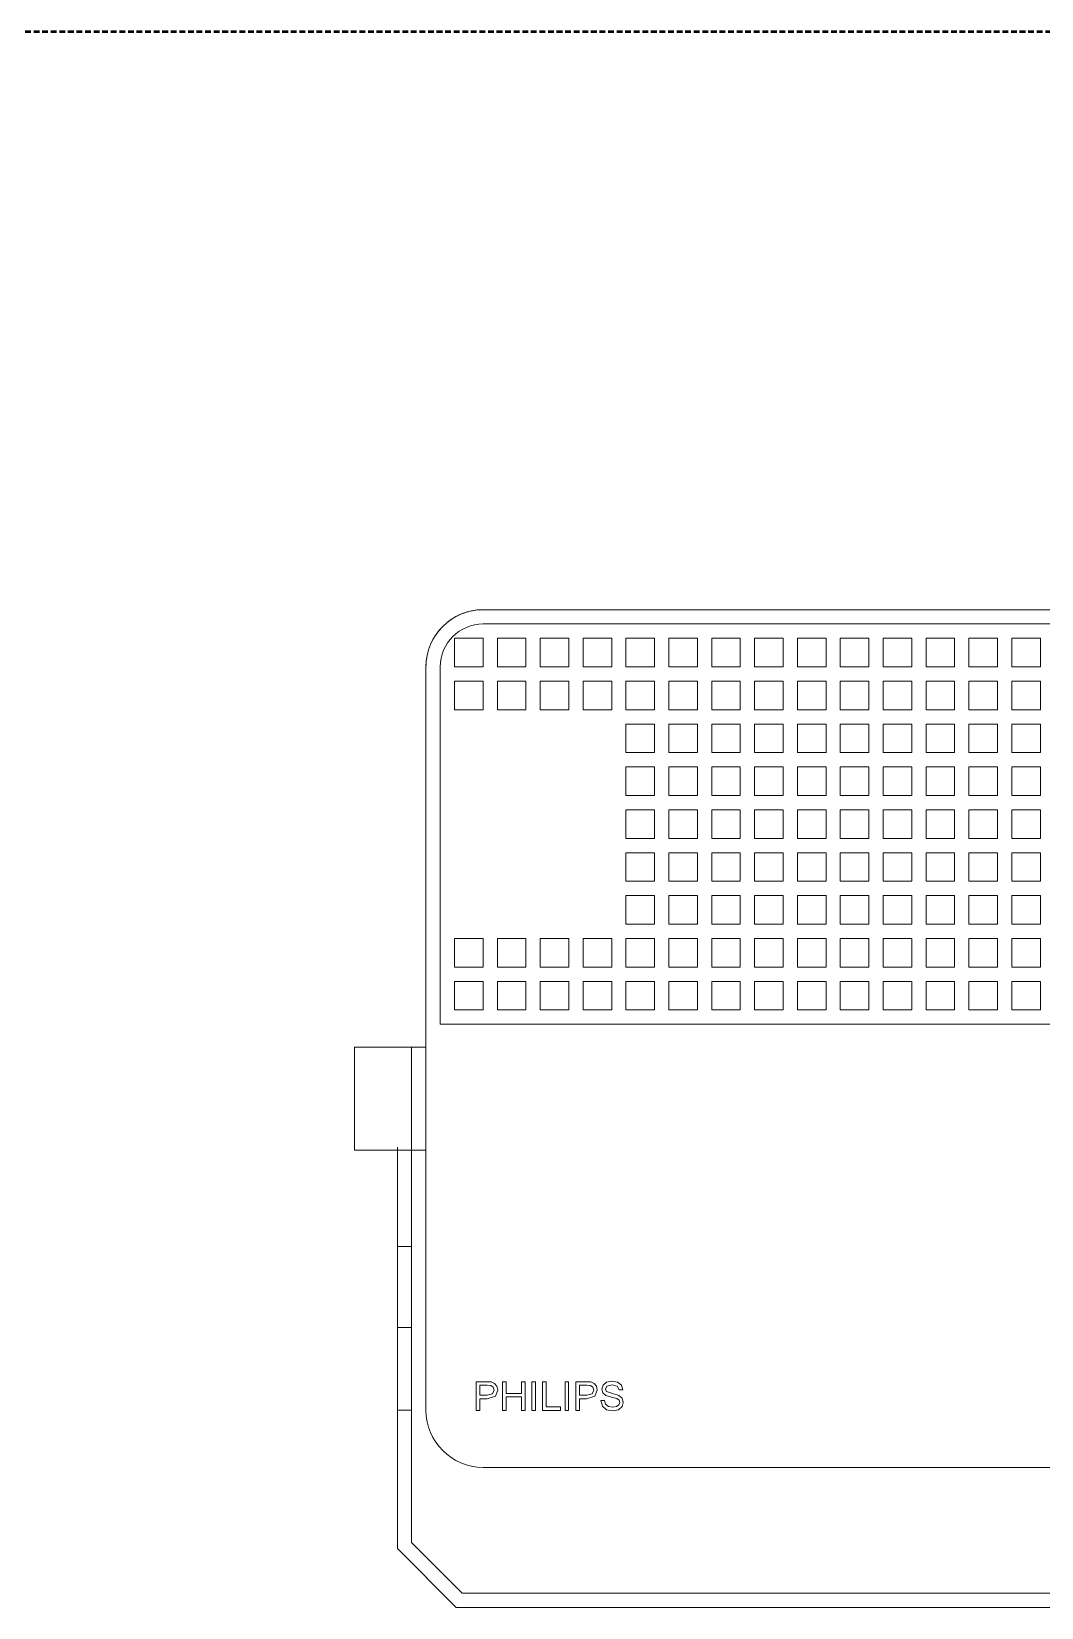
# Model space of a CAD drawing. Header units: millimetres. Extents: x -153298 to 620751, y -313239 to 250031.
# Drawn here: x 6534 to 6887, y -306715 to -306163 of the extents above; entities that cross this region are included whole.
import ezdxf

# ---------------------------------------------------------------- set-up
doc = ezdxf.new("R2010")
doc.units = ezdxf.units.MM
doc.linetypes.add('DPA_Hidden 50', pattern=[3, 2, -1])
doc.layers.add('A-ANNO-SYMB', color=7, linetype='Continuous', lineweight=9)
doc.layers.add('E-LITE-EQPM', color=7, linetype='Continuous', lineweight=35)

# ---------------------------------------------------------------- blocks, each defined once
blk = doc.blocks.new('ACM_L18 - LED Flood Light Luminaire - ACM_L18 - LED Flood Light Luminaire-V446-2140-01 ENTRANCE 1 ELEVATION 2')
at = {"layer": 'E-LITE-EQPM', "color": 7, "lineweight": 20}
for p, q in [((-17569.32, 104699), (-17979.32, 104699)), ((-17569.32, 104699), (-17979.32, 104699)), ((-17979.32, 104694), (-17569.32, 104694)), ((-17569.32, 104694), (-17979.32, 104694)), ((-17979.32, 104689), (-17989.32, 104689)), ((-17989.32, 104689), (-17989.32, 104679)), ((-17989.32, 104679), (-17989.32, 104689)), ((-17989.32, 104689), (-17979.32, 104689)), ((-17979.32, 104679), (-17979.32, 104689)), ((-17979.32, 104689), (-17979.32, 104679)), ((-17964.32, 104689), (-17974.32, 104689)), ((-17974.32, 104689), (-17974.32, 104679)), ((-17974.32, 104679), (-17974.32, 104689)), ((-17974.32, 104689), (-17964.32, 104689)), ((-17964.32, 104679), (-17964.32, 104689)), ((-17964.32, 104689), (-17964.32, 104679)), ((-17949.32, 104689), (-17959.32, 104689)), ((-17959.32, 104689), (-17959.32, 104679)), ((-17959.32, 104679), (-17959.32, 104689)), ((-17959.32, 104689), (-17949.32, 104689)), ((-17949.32, 104679), (-17949.32, 104689)), ((-17949.32, 104689), (-17949.32, 104679)), ((-17934.32, 104689), (-17944.32, 104689)), ((-17944.32, 104689), (-17944.32, 104679)), ((-17944.32, 104679), (-17944.32, 104689)), ((-17944.32, 104689), (-17934.32, 104689)), ((-17934.32, 104679), (-17934.32, 104689)), ((-17934.32, 104689), (-17934.32, 104679)), ((-17919.32, 104689), (-17929.32, 104689)), ((-17929.32, 104689), (-17929.32, 104679)), ((-17929.32, 104679), (-17929.32, 104689)), ((-17928.84, 104689), (-17919.32, 104689)), ((-17919.32, 104679), (-17919.32, 104689)), ((-17919.32, 104689), (-17919.32, 104679)), ((-17904.32, 104689), (-17914.32, 104689)), ((-17914.32, 104689), (-17914.32, 104679)), ((-17914.32, 104679), (-17914.32, 104689)), ((-17914.32, 104689), (-17904.32, 104689)), ((-17904.32, 104679), (-17904.32, 104689)), ((-17904.32, 104689), (-17904.32, 104679)), ((-17889.32, 104689), (-17899.32, 104689)), ((-17899.32, 104689), (-17899.32, 104679)), ((-17899.32, 104679), (-17899.32, 104689)), ((-17899.32, 104689), (-17889.32, 104689)), ((-17889.32, 104679), (-17889.32, 104689)), ((-17889.32, 104689), (-17889.32, 104679)), ((-17874.32, 104689), (-17884.32, 104689)), ((-17884.32, 104689), (-17884.32, 104679)), ((-17884.32, 104679), (-17884.32, 104689)), ((-17884.32, 104689), (-17874.32, 104689)), ((-17874.32, 104679), (-17874.32, 104689)), ((-17874.32, 104689), (-17874.32, 104679)), ((-17859.32, 104689), (-17869.32, 104689)), ((-17869.32, 104689), (-17869.32, 104679)), ((-17869.32, 104679), (-17869.32, 104689)), ((-17869.32, 104689), (-17859.32, 104689)), ((-17859.32, 104679), (-17859.32, 104689)), ((-17859.32, 104689), (-17859.32, 104679)), ((-17844.32, 104689), (-17854.32, 104689)), ((-17854.32, 104689), (-17854.32, 104679)), ((-17854.32, 104679), (-17854.32, 104689)), ((-17854.32, 104689), (-17844.32, 104689)), ((-17844.32, 104679), (-17844.32, 104689)), ((-17844.32, 104689), (-17844.32, 104679)), ((-17829.32, 104689), (-17839.32, 104689)), ((-17839.32, 104689), (-17839.32, 104679)), ((-17839.32, 104679), (-17839.32, 104689)), ((-17839.32, 104689), (-17829.32, 104689)), ((-17829.32, 104679), (-17829.32, 104689)), ((-17829.32, 104689), (-17829.32, 104679)), ((-17814.32, 104689), (-17824.32, 104689)), ((-17824.32, 104689), (-17824.32, 104679)), ((-17824.32, 104679), (-17824.32, 104689)), ((-17824.32, 104689), (-17814.32, 104689)), ((-17814.32, 104679), (-17814.32, 104689)), ((-17814.32, 104689), (-17814.32, 104679)), ((-17799.32, 104689), (-17809.32, 104689)), ((-17809.32, 104689), (-17809.32, 104679)), ((-17809.32, 104679), (-17809.32, 104689)), ((-17809.32, 104689), (-17799.32, 104689)), ((-17799.32, 104679), (-17799.32, 104689)), ((-17799.32, 104689), (-17799.32, 104679)), ((-17784.32, 104689), (-17794.32, 104689)), ((-17794.32, 104689), (-17794.32, 104679)), ((-17794.32, 104679), (-17794.32, 104689)), ((-17794.32, 104689), (-17784.32, 104689)), ((-17784.32, 104679), (-17784.32, 104689)), ((-17784.32, 104689), (-17784.32, 104679)), ((-17999.32, 104679), (-17999.32, 104419)), ((-17999.32, 104679), (-17999.32, 104622.01)), ((-17994.32, 104554), (-17994.32, 104679)), ((-17994.32, 104679), (-17994.32, 104554)), ((-17989.32, 104679), (-17979.32, 104679)), ((-17979.32, 104679), (-17989.32, 104679)), ((-17974.32, 104679), (-17964.32, 104679)), ((-17964.32, 104679), (-17974.32, 104679)), ((-17959.32, 104679), (-17949.32, 104679)), ((-17949.32, 104679), (-17959.32, 104679)), ((-17944.32, 104679), (-17934.32, 104679)), ((-17934.32, 104679), (-17944.32, 104679)), ((-17929.32, 104679), (-17919.32, 104679)), ((-17919.32, 104679), (-17928.84, 104679)), ((-17914.32, 104679), (-17904.32, 104679)), ((-17904.32, 104679), (-17914.32, 104679)), ((-17899.32, 104679), (-17889.32, 104679)), ((-17889.32, 104679), (-17899.32, 104679)), ((-17884.32, 104679), (-17874.32, 104679)), ((-17874.32, 104679), (-17884.32, 104679)), ((-17869.32, 104679), (-17859.32, 104679)), ((-17859.32, 104679), (-17869.32, 104679)), ((-17854.32, 104679), (-17844.32, 104679)), ((-17844.32, 104679), (-17854.32, 104679)), ((-17839.32, 104679), (-17829.32, 104679)), ((-17829.32, 104679), (-17839.32, 104679)), ((-17824.32, 104679), (-17814.32, 104679)), ((-17814.32, 104679), (-17824.32, 104679)), ((-17809.32, 104679), (-17799.32, 104679)), ((-17799.32, 104679), (-17809.32, 104679)), ((-17794.32, 104679), (-17784.32, 104679)), ((-17784.32, 104679), (-17794.32, 104679)), ((-17979.32, 104674), (-17989.32, 104674)), ((-17989.32, 104674), (-17989.32, 104664)), ((-17989.32, 104664), (-17989.32, 104674)), ((-17989.32, 104674), (-17979.32, 104674)), ((-17979.32, 104664), (-17979.32, 104674)), ((-17979.32, 104674), (-17979.32, 104664)), ((-17964.32, 104674), (-17974.32, 104674)), ((-17974.32, 104674), (-17974.32, 104664)), ((-17974.32, 104664), (-17974.32, 104674)), ((-17974.32, 104674), (-17964.32, 104674)), ((-17964.32, 104664), (-17964.32, 104674)), ((-17964.32, 104674), (-17964.32, 104664)), ((-17949.32, 104674), (-17959.32, 104674)), ((-17959.32, 104674), (-17959.32, 104664)), ((-17959.32, 104664), (-17959.32, 104674)), ((-17959.32, 104674), (-17949.32, 104674)), ((-17949.32, 104664), (-17949.32, 104674)), ((-17949.32, 104674), (-17949.32, 104664)), ((-17934.32, 104674), (-17944.32, 104674)), ((-17944.32, 104674), (-17944.32, 104664)), ((-17944.32, 104664), (-17944.32, 104674)), ((-17944.32, 104674), (-17934.32, 104674)), ((-17934.32, 104664), (-17934.32, 104674)), ((-17934.32, 104674), (-17934.32, 104664)), ((-17919.32, 104674), (-17929.32, 104674)), ((-17929.32, 104674), (-17929.32, 104664)), ((-17929.32, 104664), (-17929.32, 104674)), ((-17928.84, 104674), (-17919.32, 104674)), ((-17919.32, 104664), (-17919.32, 104674)), ((-17919.32, 104674), (-17919.32, 104664)), ((-17904.32, 104674), (-17914.32, 104674)), ((-17914.32, 104674), (-17914.32, 104664)), ((-17914.32, 104664), (-17914.32, 104674)), ((-17914.32, 104674), (-17904.32, 104674)), ((-17904.32, 104664), (-17904.32, 104674)), ((-17904.32, 104674), (-17904.32, 104664)), ((-17889.32, 104674), (-17899.32, 104674)), ((-17899.32, 104674), (-17899.32, 104664)), ((-17899.32, 104664), (-17899.32, 104674)), ((-17899.32, 104674), (-17889.32, 104674)), ((-17889.32, 104664), (-17889.32, 104674)), ((-17889.32, 104674), (-17889.32, 104664)), ((-17874.32, 104674), (-17884.32, 104674)), ((-17884.32, 104674), (-17884.32, 104664)), ((-17884.32, 104664), (-17884.32, 104674)), ((-17884.32, 104674), (-17874.32, 104674)), ((-17874.32, 104664), (-17874.32, 104674)), ((-17874.32, 104674), (-17874.32, 104664)), ((-17859.32, 104674), (-17869.32, 104674)), ((-17869.32, 104674), (-17869.32, 104664)), ((-17869.32, 104664), (-17869.32, 104674)), ((-17869.32, 104674), (-17859.32, 104674)), ((-17859.32, 104664), (-17859.32, 104674)), ((-17859.32, 104674), (-17859.32, 104664)), ((-17844.32, 104674), (-17854.32, 104674)), ((-17854.32, 104674), (-17854.32, 104664)), ((-17854.32, 104664), (-17854.32, 104674)), ((-17854.32, 104674), (-17844.32, 104674)), ((-17844.32, 104664), (-17844.32, 104674)), ((-17844.32, 104674), (-17844.32, 104664)), ((-17829.32, 104674), (-17839.32, 104674)), ((-17839.32, 104674), (-17839.32, 104664)), ((-17839.32, 104664), (-17839.32, 104674)), ((-17839.32, 104674), (-17829.32, 104674)), ((-17829.32, 104664), (-17829.32, 104674)), ((-17829.32, 104674), (-17829.32, 104664)), ((-17814.32, 104674), (-17824.32, 104674)), ((-17824.32, 104674), (-17824.32, 104664)), ((-17824.32, 104664), (-17824.32, 104674)), ((-17824.32, 104674), (-17814.32, 104674)), ((-17814.32, 104664), (-17814.32, 104674)), ((-17814.32, 104674), (-17814.32, 104664)), ((-17799.32, 104674), (-17809.32, 104674)), ((-17809.32, 104674), (-17809.32, 104664)), ((-17809.32, 104664), (-17809.32, 104674)), ((-17809.32, 104674), (-17799.32, 104674)), ((-17799.32, 104664), (-17799.32, 104674)), ((-17799.32, 104674), (-17799.32, 104664)), ((-17784.32, 104674), (-17794.32, 104674)), ((-17794.32, 104674), (-17794.32, 104664)), ((-17794.32, 104664), (-17794.32, 104674)), ((-17794.32, 104674), (-17784.32, 104674)), ((-17784.32, 104664), (-17784.32, 104674)), ((-17784.32, 104674), (-17784.32, 104664)), ((-17989.32, 104664), (-17979.32, 104664)), ((-17979.32, 104664), (-17989.32, 104664)), ((-17974.32, 104664), (-17964.32, 104664)), ((-17964.32, 104664), (-17974.32, 104664)), ((-17959.32, 104664), (-17949.32, 104664)), ((-17949.32, 104664), (-17959.32, 104664)), ((-17944.32, 104664), (-17934.32, 104664)), ((-17934.32, 104664), (-17944.32, 104664)), ((-17929.32, 104664), (-17919.32, 104664)), ((-17919.32, 104664), (-17929.32, 104664)), ((-17914.32, 104664), (-17904.32, 104664)), ((-17904.32, 104664), (-17914.32, 104664)), ((-17899.32, 104664), (-17889.32, 104664)), ((-17889.32, 104664), (-17899.32, 104664)), ((-17884.32, 104664), (-17874.32, 104664)), ((-17874.32, 104664), (-17884.32, 104664)), ((-17869.32, 104664), (-17859.32, 104664)), ((-17859.32, 104664), (-17869.32, 104664)), ((-17854.32, 104664), (-17844.32, 104664)), ((-17844.32, 104664), (-17854.32, 104664)), ((-17839.32, 104664), (-17829.32, 104664)), ((-17829.32, 104664), (-17839.32, 104664)), ((-17824.32, 104664), (-17814.32, 104664)), ((-17814.32, 104664), (-17824.32, 104664)), ((-17809.32, 104664), (-17799.32, 104664)), ((-17799.32, 104664), (-17809.32, 104664)), ((-17794.32, 104664), (-17784.32, 104664)), ((-17784.32, 104664), (-17794.32, 104664)), ((-17919.32, 104659), (-17929.32, 104659)), ((-17929.32, 104659), (-17929.32, 104649)), ((-17929.32, 104649), (-17929.32, 104659)), ((-17929.32, 104659), (-17919.32, 104659)), ((-17919.32, 104649), (-17919.32, 104659)), ((-17919.32, 104659), (-17919.32, 104649)), ((-17904.32, 104659), (-17914.32, 104659)), ((-17914.32, 104659), (-17914.32, 104649)), ((-17914.32, 104649), (-17914.32, 104659)), ((-17914.32, 104659), (-17904.32, 104659)), ((-17904.32, 104649), (-17904.32, 104659)), ((-17904.32, 104659), (-17904.32, 104649)), ((-17889.32, 104659), (-17899.32, 104659)), ((-17899.32, 104659), (-17899.32, 104649)), ((-17899.32, 104649), (-17899.32, 104659)), ((-17899.32, 104659), (-17889.32, 104659)), ((-17889.32, 104649), (-17889.32, 104659)), ((-17889.32, 104659), (-17889.32, 104649)), ((-17874.32, 104659), (-17884.32, 104659)), ((-17884.32, 104659), (-17884.32, 104649)), ((-17884.32, 104649), (-17884.32, 104659)), ((-17884.32, 104659), (-17874.32, 104659)), ((-17874.32, 104649), (-17874.32, 104659)), ((-17874.32, 104659), (-17874.32, 104649)), ((-17859.32, 104659), (-17869.32, 104659)), ((-17869.32, 104659), (-17869.32, 104649)), ((-17869.32, 104649), (-17869.32, 104659)), ((-17869.32, 104659), (-17859.32, 104659)), ((-17859.32, 104649), (-17859.32, 104659)), ((-17859.32, 104659), (-17859.32, 104649)), ((-17844.32, 104659), (-17854.32, 104659)), ((-17854.32, 104659), (-17854.32, 104649)), ((-17854.32, 104649), (-17854.32, 104659)), ((-17854.32, 104659), (-17844.32, 104659)), ((-17844.32, 104649), (-17844.32, 104659)), ((-17844.32, 104659), (-17844.32, 104649)), ((-17829.32, 104659), (-17839.32, 104659)), ((-17839.32, 104659), (-17839.32, 104649)), ((-17839.32, 104649), (-17839.32, 104659)), ((-17839.32, 104659), (-17829.32, 104659)), ((-17829.32, 104649), (-17829.32, 104659)), ((-17829.32, 104659), (-17829.32, 104649)), ((-17814.32, 104659), (-17824.32, 104659)), ((-17824.32, 104659), (-17824.32, 104649)), ((-17824.32, 104649), (-17824.32, 104659)), ((-17824.32, 104659), (-17814.32, 104659)), ((-17814.32, 104649), (-17814.32, 104659)), ((-17814.32, 104659), (-17814.32, 104649)), ((-17799.32, 104659), (-17809.32, 104659)), ((-17809.32, 104659), (-17809.32, 104649)), ((-17809.32, 104649), (-17809.32, 104659)), ((-17809.32, 104659), (-17799.32, 104659)), ((-17799.32, 104649), (-17799.32, 104659)), ((-17799.32, 104659), (-17799.32, 104649)), ((-17784.32, 104659), (-17794.32, 104659)), ((-17794.32, 104659), (-17794.32, 104649)), ((-17794.32, 104649), (-17794.32, 104659)), ((-17794.32, 104659), (-17784.32, 104659)), ((-17784.32, 104649), (-17784.32, 104659)), ((-17784.32, 104659), (-17784.32, 104649)), ((-17929.32, 104649), (-17919.32, 104649)), ((-17919.32, 104649), (-17929.32, 104649)), ((-17914.32, 104649), (-17904.32, 104649)), ((-17904.32, 104649), (-17914.32, 104649)), ((-17899.32, 104649), (-17889.32, 104649)), ((-17889.32, 104649), (-17899.32, 104649)), ((-17884.32, 104649), (-17874.32, 104649)), ((-17874.32, 104649), (-17884.32, 104649)), ((-17869.32, 104649), (-17859.32, 104649)), ((-17859.32, 104649), (-17869.32, 104649)), ((-17854.32, 104649), (-17844.32, 104649)), ((-17844.32, 104649), (-17854.32, 104649)), ((-17839.32, 104649), (-17829.32, 104649)), ((-17829.32, 104649), (-17839.32, 104649)), ((-17824.32, 104649), (-17814.32, 104649)), ((-17814.32, 104649), (-17824.32, 104649)), ((-17809.32, 104649), (-17799.32, 104649)), ((-17799.32, 104649), (-17809.32, 104649)), ((-17794.32, 104649), (-17784.32, 104649)), ((-17784.32, 104649), (-17794.32, 104649)), ((-17919.32, 104644), (-17929.32, 104644)), ((-17929.32, 104644), (-17929.32, 104634)), ((-17929.32, 104634), (-17929.32, 104644)), ((-17929.32, 104644), (-17919.32, 104644)), ((-17919.32, 104634), (-17919.32, 104644)), ((-17919.32, 104644), (-17919.32, 104634)), ((-17904.32, 104644), (-17914.32, 104644)), ((-17914.32, 104644), (-17914.32, 104634)), ((-17914.32, 104634), (-17914.32, 104644)), ((-17914.32, 104644), (-17904.32, 104644)), ((-17904.32, 104634), (-17904.32, 104644)), ((-17904.32, 104644), (-17904.32, 104634)), ((-17889.32, 104644), (-17899.32, 104644)), ((-17899.32, 104644), (-17899.32, 104634)), ((-17899.32, 104634), (-17899.32, 104644)), ((-17899.32, 104644), (-17889.32, 104644)), ((-17889.32, 104634), (-17889.32, 104644)), ((-17889.32, 104644), (-17889.32, 104634)), ((-17874.32, 104644), (-17884.32, 104644)), ((-17884.32, 104644), (-17884.32, 104634)), ((-17884.32, 104634), (-17884.32, 104644)), ((-17884.32, 104644), (-17874.32, 104644)), ((-17874.32, 104634), (-17874.32, 104644)), ((-17874.32, 104644), (-17874.32, 104634)), ((-17859.32, 104644), (-17869.32, 104644)), ((-17869.32, 104644), (-17869.32, 104634)), ((-17869.32, 104634), (-17869.32, 104644)), ((-17869.32, 104644), (-17859.32, 104644)), ((-17859.32, 104634), (-17859.32, 104644)), ((-17859.32, 104644), (-17859.32, 104634)), ((-17844.32, 104644), (-17854.32, 104644)), ((-17854.32, 104644), (-17854.32, 104634)), ((-17854.32, 104634), (-17854.32, 104644)), ((-17854.32, 104644), (-17844.32, 104644)), ((-17844.32, 104634), (-17844.32, 104644)), ((-17844.32, 104644), (-17844.32, 104634)), ((-17829.32, 104644), (-17839.32, 104644)), ((-17839.32, 104644), (-17839.32, 104634)), ((-17839.32, 104634), (-17839.32, 104644)), ((-17839.32, 104644), (-17829.32, 104644)), ((-17829.32, 104634), (-17829.32, 104644)), ((-17829.32, 104644), (-17829.32, 104634)), ((-17814.32, 104644), (-17824.32, 104644)), ((-17824.32, 104644), (-17824.32, 104634)), ((-17824.32, 104634), (-17824.32, 104644)), ((-17824.32, 104644), (-17814.32, 104644)), ((-17814.32, 104634), (-17814.32, 104644)), ((-17814.32, 104644), (-17814.32, 104634)), ((-17799.32, 104644), (-17809.32, 104644)), ((-17809.32, 104644), (-17809.32, 104634)), ((-17809.32, 104634), (-17809.32, 104644)), ((-17809.32, 104644), (-17799.32, 104644)), ((-17799.32, 104634), (-17799.32, 104644)), ((-17799.32, 104644), (-17799.32, 104634)), ((-17784.32, 104644), (-17794.32, 104644)), ((-17794.32, 104644), (-17794.32, 104634)), ((-17794.32, 104634), (-17794.32, 104644)), ((-17794.32, 104644), (-17784.32, 104644)), ((-17784.32, 104634), (-17784.32, 104644)), ((-17784.32, 104644), (-17784.32, 104634)), ((-17929.32, 104634), (-17919.32, 104634)), ((-17919.32, 104634), (-17929.32, 104634)), ((-17919.32, 104629), (-17929.32, 104629)), ((-17929.32, 104629), (-17929.32, 104619)), ((-17929.32, 104619), (-17929.32, 104629)), ((-17929.32, 104629), (-17919.32, 104629)), ((-17919.32, 104619), (-17919.32, 104629)), ((-17919.32, 104629), (-17919.32, 104619)), ((-17914.32, 104634), (-17904.32, 104634)), ((-17904.32, 104634), (-17914.32, 104634)), ((-17904.32, 104629), (-17914.32, 104629)), ((-17914.32, 104629), (-17914.32, 104619)), ((-17914.32, 104619), (-17914.32, 104629)), ((-17914.32, 104629), (-17904.32, 104629)), ((-17904.32, 104619), (-17904.32, 104629)), ((-17904.32, 104629), (-17904.32, 104619)), ((-17899.32, 104634), (-17889.32, 104634)), ((-17889.32, 104634), (-17899.32, 104634)), ((-17889.32, 104629), (-17899.32, 104629)), ((-17899.32, 104629), (-17899.32, 104619)), ((-17899.32, 104619), (-17899.32, 104629)), ((-17899.32, 104629), (-17889.32, 104629)), ((-17889.32, 104619), (-17889.32, 104629)), ((-17889.32, 104629), (-17889.32, 104619)), ((-17884.32, 104634), (-17874.32, 104634)), ((-17874.32, 104634), (-17884.32, 104634)), ((-17874.32, 104629), (-17884.32, 104629)), ((-17884.32, 104629), (-17884.32, 104619)), ((-17884.32, 104619), (-17884.32, 104629)), ((-17884.32, 104629), (-17874.32, 104629)), ((-17874.32, 104619), (-17874.32, 104629)), ((-17874.32, 104629), (-17874.32, 104619)), ((-17869.32, 104634), (-17859.32, 104634)), ((-17859.32, 104634), (-17869.32, 104634)), ((-17859.32, 104629), (-17869.32, 104629)), ((-17869.32, 104629), (-17869.32, 104619)), ((-17869.32, 104619), (-17869.32, 104629)), ((-17869.32, 104629), (-17859.32, 104629)), ((-17859.32, 104619), (-17859.32, 104629)), ((-17859.32, 104629), (-17859.32, 104619)), ((-17854.32, 104634), (-17844.32, 104634)), ((-17844.32, 104634), (-17854.32, 104634)), ((-17844.32, 104629), (-17854.32, 104629)), ((-17854.32, 104629), (-17854.32, 104619)), ((-17854.32, 104619), (-17854.32, 104629)), ((-17854.32, 104629), (-17844.32, 104629)), ((-17844.32, 104619), (-17844.32, 104629)), ((-17844.32, 104629), (-17844.32, 104619)), ((-17839.32, 104634), (-17829.32, 104634)), ((-17829.32, 104634), (-17839.32, 104634)), ((-17829.32, 104629), (-17839.32, 104629)), ((-17839.32, 104629), (-17839.32, 104619)), ((-17839.32, 104619), (-17839.32, 104629)), ((-17839.32, 104629), (-17829.32, 104629)), ((-17829.32, 104619), (-17829.32, 104629)), ((-17829.32, 104629), (-17829.32, 104619)), ((-17824.32, 104634), (-17814.32, 104634)), ((-17814.32, 104634), (-17824.32, 104634)), ((-17814.32, 104629), (-17824.32, 104629)), ((-17824.32, 104629), (-17824.32, 104619)), ((-17824.32, 104619), (-17824.32, 104629)), ((-17824.32, 104629), (-17814.32, 104629)), ((-17814.32, 104619), (-17814.32, 104629)), ((-17814.32, 104629), (-17814.32, 104619)), ((-17809.32, 104634), (-17799.32, 104634)), ((-17799.32, 104634), (-17809.32, 104634)), ((-17799.32, 104629), (-17809.32, 104629)), ((-17809.32, 104629), (-17809.32, 104619)), ((-17809.32, 104619), (-17809.32, 104629)), ((-17809.32, 104629), (-17799.32, 104629)), ((-17799.32, 104619), (-17799.32, 104629)), ((-17799.32, 104629), (-17799.32, 104619)), ((-17794.32, 104634), (-17784.32, 104634)), ((-17784.32, 104634), (-17794.32, 104634)), ((-17784.32, 104629), (-17794.32, 104629)), ((-17794.32, 104629), (-17794.32, 104619)), ((-17794.32, 104619), (-17794.32, 104629)), ((-17794.32, 104629), (-17784.32, 104629)), ((-17784.32, 104619), (-17784.32, 104629)), ((-17784.32, 104629), (-17784.32, 104619)), ((-17999.32, 104419), (-17999.32, 104622.01)), ((-17929.32, 104619), (-17919.32, 104619)), ((-17919.32, 104619), (-17929.32, 104619)), ((-17914.32, 104619), (-17904.32, 104619)), ((-17904.32, 104619), (-17914.32, 104619)), ((-17899.32, 104619), (-17889.32, 104619)), ((-17889.32, 104619), (-17899.32, 104619)), ((-17884.32, 104619), (-17874.32, 104619)), ((-17874.32, 104619), (-17884.32, 104619)), ((-17869.32, 104619), (-17859.32, 104619)), ((-17859.32, 104619), (-17869.32, 104619)), ((-17854.32, 104619), (-17844.32, 104619)), ((-17844.32, 104619), (-17854.32, 104619)), ((-17839.32, 104619), (-17829.32, 104619)), ((-17829.32, 104619), (-17839.32, 104619)), ((-17824.32, 104619), (-17814.32, 104619)), ((-17814.32, 104619), (-17824.32, 104619)), ((-17809.32, 104619), (-17799.32, 104619)), ((-17799.32, 104619), (-17809.32, 104619)), ((-17794.32, 104619), (-17784.32, 104619)), ((-17784.32, 104619), (-17794.32, 104619)), ((-17919.32, 104614), (-17929.32, 104614)), ((-17929.32, 104614), (-17929.32, 104604)), ((-17929.32, 104604), (-17929.32, 104614)), ((-17929.32, 104614), (-17919.32, 104614)), ((-17919.32, 104604), (-17919.32, 104614)), ((-17919.32, 104614), (-17919.32, 104604)), ((-17904.32, 104614), (-17914.32, 104614)), ((-17914.32, 104614), (-17914.32, 104604)), ((-17914.32, 104604), (-17914.32, 104614)), ((-17914.32, 104614), (-17904.32, 104614)), ((-17904.32, 104604), (-17904.32, 104614)), ((-17904.32, 104614), (-17904.32, 104604)), ((-17889.32, 104614), (-17899.32, 104614)), ((-17899.32, 104614), (-17899.32, 104604)), ((-17899.32, 104604), (-17899.32, 104614)), ((-17899.32, 104614), (-17889.32, 104614)), ((-17889.32, 104604), (-17889.32, 104614)), ((-17889.32, 104614), (-17889.32, 104604)), ((-17874.32, 104614), (-17884.32, 104614)), ((-17884.32, 104614), (-17884.32, 104604)), ((-17884.32, 104604), (-17884.32, 104614)), ((-17884.32, 104614), (-17874.32, 104614)), ((-17874.32, 104604), (-17874.32, 104614)), ((-17874.32, 104614), (-17874.32, 104604)), ((-17859.32, 104614), (-17869.32, 104614)), ((-17869.32, 104614), (-17869.32, 104604)), ((-17869.32, 104604), (-17869.32, 104614)), ((-17869.32, 104614), (-17859.32, 104614)), ((-17859.32, 104604), (-17859.32, 104614)), ((-17859.32, 104614), (-17859.32, 104604)), ((-17844.32, 104614), (-17854.32, 104614)), ((-17854.32, 104614), (-17854.32, 104604)), ((-17854.32, 104604), (-17854.32, 104614)), ((-17854.32, 104614), (-17844.32, 104614)), ((-17844.32, 104604), (-17844.32, 104614)), ((-17844.32, 104614), (-17844.32, 104604)), ((-17829.32, 104614), (-17839.32, 104614)), ((-17839.32, 104614), (-17839.32, 104604)), ((-17839.32, 104604), (-17839.32, 104614)), ((-17839.32, 104614), (-17829.32, 104614)), ((-17829.32, 104604), (-17829.32, 104614)), ((-17829.32, 104614), (-17829.32, 104604)), ((-17814.32, 104614), (-17824.32, 104614)), ((-17824.32, 104614), (-17824.32, 104604)), ((-17824.32, 104604), (-17824.32, 104614)), ((-17824.32, 104614), (-17814.32, 104614)), ((-17814.32, 104604), (-17814.32, 104614)), ((-17814.32, 104614), (-17814.32, 104604)), ((-17799.32, 104614), (-17809.32, 104614)), ((-17809.32, 104614), (-17809.32, 104604)), ((-17809.32, 104604), (-17809.32, 104614)), ((-17809.32, 104614), (-17799.32, 104614)), ((-17799.32, 104604), (-17799.32, 104614)), ((-17799.32, 104614), (-17799.32, 104604)), ((-17784.32, 104614), (-17794.32, 104614)), ((-17794.32, 104614), (-17794.32, 104604)), ((-17794.32, 104604), (-17794.32, 104614)), ((-17794.32, 104614), (-17784.32, 104614)), ((-17784.32, 104604), (-17784.32, 104614)), ((-17784.32, 104614), (-17784.32, 104604)), ((-17929.32, 104604), (-17919.32, 104604)), ((-17919.32, 104604), (-17929.32, 104604)), ((-17914.32, 104604), (-17904.32, 104604)), ((-17904.32, 104604), (-17914.32, 104604)), ((-17899.32, 104604), (-17889.32, 104604)), ((-17889.32, 104604), (-17899.32, 104604)), ((-17884.32, 104604), (-17874.32, 104604)), ((-17874.32, 104604), (-17884.32, 104604)), ((-17869.32, 104604), (-17859.32, 104604)), ((-17859.32, 104604), (-17869.32, 104604)), ((-17854.32, 104604), (-17844.32, 104604)), ((-17844.32, 104604), (-17854.32, 104604)), ((-17839.32, 104604), (-17829.32, 104604)), ((-17829.32, 104604), (-17839.32, 104604)), ((-17824.32, 104604), (-17814.32, 104604)), ((-17814.32, 104604), (-17824.32, 104604)), ((-17809.32, 104604), (-17799.32, 104604)), ((-17799.32, 104604), (-17809.32, 104604)), ((-17794.32, 104604), (-17784.32, 104604)), ((-17784.32, 104604), (-17794.32, 104604)), ((-17919.32, 104599), (-17929.32, 104599)), ((-17929.32, 104599), (-17929.32, 104589)), ((-17929.32, 104589), (-17929.32, 104599)), ((-17929.32, 104599), (-17919.32, 104599)), ((-17919.32, 104589), (-17919.32, 104599)), ((-17919.32, 104599), (-17919.32, 104589)), ((-17904.32, 104599), (-17914.32, 104599)), ((-17914.32, 104599), (-17914.32, 104589)), ((-17914.32, 104589), (-17914.32, 104599)), ((-17914.32, 104599), (-17904.32, 104599)), ((-17904.32, 104589), (-17904.32, 104599)), ((-17904.32, 104599), (-17904.32, 104589)), ((-17889.32, 104599), (-17899.32, 104599)), ((-17899.32, 104599), (-17899.32, 104589)), ((-17899.32, 104589), (-17899.32, 104599)), ((-17899.32, 104599), (-17889.32, 104599)), ((-17889.32, 104589), (-17889.32, 104599)), ((-17889.32, 104599), (-17889.32, 104589)), ((-17874.32, 104599), (-17884.32, 104599)), ((-17884.32, 104599), (-17884.32, 104589)), ((-17884.32, 104589), (-17884.32, 104599)), ((-17884.32, 104599), (-17874.32, 104599)), ((-17874.32, 104589), (-17874.32, 104599)), ((-17874.32, 104599), (-17874.32, 104589)), ((-17859.32, 104599), (-17869.32, 104599)), ((-17869.32, 104599), (-17869.32, 104589)), ((-17869.32, 104589), (-17869.32, 104599)), ((-17869.32, 104599), (-17859.32, 104599)), ((-17859.32, 104589), (-17859.32, 104599)), ((-17859.32, 104599), (-17859.32, 104589)), ((-17844.32, 104599), (-17854.32, 104599)), ((-17854.32, 104599), (-17854.32, 104589)), ((-17854.32, 104589), (-17854.32, 104599)), ((-17854.32, 104599), (-17844.32, 104599)), ((-17844.32, 104589), (-17844.32, 104599)), ((-17844.32, 104599), (-17844.32, 104589)), ((-17829.32, 104599), (-17839.32, 104599)), ((-17839.32, 104599), (-17839.32, 104589)), ((-17839.32, 104589), (-17839.32, 104599)), ((-17839.32, 104599), (-17829.32, 104599)), ((-17829.32, 104589), (-17829.32, 104599)), ((-17829.32, 104599), (-17829.32, 104589)), ((-17814.32, 104599), (-17824.32, 104599)), ((-17824.32, 104599), (-17824.32, 104589)), ((-17824.32, 104589), (-17824.32, 104599)), ((-17824.32, 104599), (-17814.32, 104599)), ((-17814.32, 104589), (-17814.32, 104599)), ((-17814.32, 104599), (-17814.32, 104589)), ((-17799.32, 104599), (-17809.32, 104599)), ((-17809.32, 104599), (-17809.32, 104589)), ((-17809.32, 104589), (-17809.32, 104599)), ((-17809.32, 104599), (-17799.32, 104599)), ((-17799.32, 104589), (-17799.32, 104599)), ((-17799.32, 104599), (-17799.32, 104589)), ((-17784.32, 104599), (-17794.32, 104599)), ((-17794.32, 104599), (-17794.32, 104589)), ((-17794.32, 104589), (-17794.32, 104599)), ((-17794.32, 104599), (-17784.32, 104599)), ((-17784.32, 104589), (-17784.32, 104599)), ((-17784.32, 104599), (-17784.32, 104589)), ((-17929.32, 104589), (-17919.32, 104589)), ((-17919.32, 104589), (-17928.84, 104589)), ((-17914.32, 104589), (-17904.32, 104589)), ((-17904.32, 104589), (-17914.32, 104589)), ((-17899.32, 104589), (-17889.32, 104589)), ((-17889.32, 104589), (-17899.32, 104589)), ((-17884.32, 104589), (-17874.32, 104589)), ((-17874.32, 104589), (-17884.32, 104589)), ((-17869.32, 104589), (-17859.32, 104589)), ((-17859.32, 104589), (-17869.32, 104589)), ((-17854.32, 104589), (-17844.32, 104589)), ((-17844.32, 104589), (-17854.32, 104589)), ((-17839.32, 104589), (-17829.32, 104589)), ((-17829.32, 104589), (-17839.32, 104589)), ((-17824.32, 104589), (-17814.32, 104589)), ((-17814.32, 104589), (-17824.32, 104589)), ((-17809.32, 104589), (-17799.32, 104589)), ((-17799.32, 104589), (-17809.32, 104589)), ((-17794.32, 104589), (-17784.32, 104589)), ((-17784.32, 104589), (-17794.32, 104589)), ((-17979.32, 104584), (-17989.32, 104584)), ((-17989.32, 104584), (-17989.32, 104574)), ((-17989.32, 104574), (-17989.32, 104584)), ((-17989.32, 104584), (-17979.32, 104584)), ((-17979.32, 104574), (-17979.32, 104584)), ((-17979.32, 104584), (-17979.32, 104574)), ((-17964.32, 104584), (-17974.32, 104584)), ((-17974.32, 104584), (-17974.32, 104574)), ((-17974.32, 104574), (-17974.32, 104584)), ((-17974.32, 104584), (-17964.32, 104584)), ((-17964.32, 104574), (-17964.32, 104584)), ((-17964.32, 104584), (-17964.32, 104574)), ((-17949.32, 104584), (-17959.32, 104584)), ((-17959.32, 104584), (-17959.32, 104574)), ((-17959.32, 104574), (-17959.32, 104584)), ((-17959.32, 104584), (-17949.32, 104584)), ((-17949.32, 104574), (-17949.32, 104584)), ((-17949.32, 104584), (-17949.32, 104574)), ((-17934.32, 104584), (-17944.32, 104584)), ((-17944.32, 104584), (-17944.32, 104574)), ((-17944.32, 104574), (-17944.32, 104584)), ((-17944.32, 104584), (-17934.32, 104584)), ((-17934.32, 104574), (-17934.32, 104584)), ((-17934.32, 104584), (-17934.32, 104574)), ((-17919.32, 104584), (-17929.32, 104584)), ((-17929.32, 104584), (-17929.32, 104574)), ((-17929.32, 104574), (-17929.32, 104584)), ((-17928.84, 104584), (-17919.32, 104584)), ((-17919.32, 104574), (-17919.32, 104584)), ((-17919.32, 104584), (-17919.32, 104574)), ((-17904.32, 104584), (-17914.32, 104584)), ((-17914.32, 104584), (-17914.32, 104574)), ((-17914.32, 104574), (-17914.32, 104584)), ((-17914.32, 104584), (-17904.32, 104584)), ((-17904.32, 104574), (-17904.32, 104584)), ((-17904.32, 104584), (-17904.32, 104574)), ((-17889.32, 104584), (-17899.32, 104584)), ((-17899.32, 104584), (-17899.32, 104574)), ((-17899.32, 104574), (-17899.32, 104584)), ((-17899.32, 104584), (-17889.32, 104584)), ((-17889.32, 104574), (-17889.32, 104584)), ((-17889.32, 104584), (-17889.32, 104574)), ((-17874.32, 104584), (-17884.32, 104584)), ((-17884.32, 104584), (-17884.32, 104574)), ((-17884.32, 104574), (-17884.32, 104584)), ((-17884.32, 104584), (-17874.32, 104584)), ((-17874.32, 104574), (-17874.32, 104584)), ((-17874.32, 104584), (-17874.32, 104574)), ((-17859.32, 104584), (-17869.32, 104584)), ((-17869.32, 104584), (-17869.32, 104574)), ((-17869.32, 104574), (-17869.32, 104584)), ((-17869.32, 104584), (-17859.32, 104584)), ((-17859.32, 104574), (-17859.32, 104584)), ((-17859.32, 104584), (-17859.32, 104574)), ((-17844.32, 104584), (-17854.32, 104584)), ((-17854.32, 104584), (-17854.32, 104574)), ((-17854.32, 104574), (-17854.32, 104584)), ((-17854.32, 104584), (-17844.32, 104584)), ((-17844.32, 104574), (-17844.32, 104584)), ((-17844.32, 104584), (-17844.32, 104574)), ((-17829.32, 104584), (-17839.32, 104584)), ((-17839.32, 104584), (-17839.32, 104574)), ((-17839.32, 104574), (-17839.32, 104584)), ((-17839.32, 104584), (-17829.32, 104584)), ((-17829.32, 104574), (-17829.32, 104584)), ((-17829.32, 104584), (-17829.32, 104574)), ((-17814.32, 104584), (-17824.32, 104584)), ((-17824.32, 104584), (-17824.32, 104574)), ((-17824.32, 104574), (-17824.32, 104584)), ((-17824.32, 104584), (-17814.32, 104584)), ((-17814.32, 104574), (-17814.32, 104584)), ((-17814.32, 104584), (-17814.32, 104574)), ((-17799.32, 104584), (-17809.32, 104584)), ((-17809.32, 104584), (-17809.32, 104574)), ((-17809.32, 104574), (-17809.32, 104584)), ((-17809.32, 104584), (-17799.32, 104584)), ((-17799.32, 104574), (-17799.32, 104584)), ((-17799.32, 104584), (-17799.32, 104574)), ((-17784.32, 104584), (-17794.32, 104584)), ((-17794.32, 104584), (-17794.32, 104574)), ((-17794.32, 104574), (-17794.32, 104584)), ((-17794.32, 104584), (-17784.32, 104584)), ((-17784.32, 104574), (-17784.32, 104584)), ((-17784.32, 104584), (-17784.32, 104574)), ((-17989.32, 104574), (-17979.32, 104574)), ((-17979.32, 104574), (-17989.32, 104574)), ((-17974.32, 104574), (-17964.32, 104574)), ((-17964.32, 104574), (-17974.32, 104574)), ((-17959.32, 104574), (-17949.32, 104574)), ((-17949.32, 104574), (-17959.32, 104574)), ((-17944.32, 104574), (-17934.32, 104574)), ((-17934.32, 104574), (-17944.32, 104574)), ((-17929.32, 104574), (-17919.32, 104574)), ((-17919.32, 104574), (-17928.84, 104574)), ((-17914.32, 104574), (-17904.32, 104574)), ((-17904.32, 104574), (-17914.32, 104574)), ((-17899.32, 104574), (-17889.32, 104574)), ((-17889.32, 104574), (-17899.32, 104574)), ((-17884.32, 104574), (-17874.32, 104574)), ((-17874.32, 104574), (-17884.32, 104574)), ((-17869.32, 104574), (-17859.32, 104574)), ((-17859.32, 104574), (-17869.32, 104574)), ((-17854.32, 104574), (-17844.32, 104574)), ((-17844.32, 104574), (-17854.32, 104574)), ((-17839.32, 104574), (-17829.32, 104574)), ((-17829.32, 104574), (-17839.32, 104574)), ((-17824.32, 104574), (-17814.32, 104574)), ((-17814.32, 104574), (-17824.32, 104574)), ((-17809.32, 104574), (-17799.32, 104574)), ((-17799.32, 104574), (-17809.32, 104574)), ((-17794.32, 104574), (-17784.32, 104574)), ((-17784.32, 104574), (-17794.32, 104574)), ((-17979.32, 104569), (-17989.32, 104569)), ((-17989.32, 104569), (-17989.32, 104559)), ((-17989.32, 104559), (-17989.32, 104569)), ((-17989.32, 104569), (-17979.32, 104569)), ((-17979.32, 104559), (-17979.32, 104569)), ((-17979.32, 104569), (-17979.32, 104559)), ((-17964.32, 104569), (-17974.32, 104569)), ((-17974.32, 104569), (-17974.32, 104559)), ((-17974.32, 104559), (-17974.32, 104569)), ((-17974.32, 104569), (-17964.32, 104569)), ((-17964.32, 104559), (-17964.32, 104569)), ((-17964.32, 104569), (-17964.32, 104559)), ((-17949.32, 104569), (-17959.32, 104569)), ((-17959.32, 104569), (-17959.32, 104559)), ((-17959.32, 104559), (-17959.32, 104569)), ((-17959.32, 104569), (-17949.32, 104569)), ((-17949.32, 104559), (-17949.32, 104569)), ((-17949.32, 104569), (-17949.32, 104559)), ((-17934.32, 104569), (-17944.32, 104569)), ((-17944.32, 104569), (-17944.32, 104559)), ((-17944.32, 104559), (-17944.32, 104569)), ((-17944.32, 104569), (-17934.32, 104569)), ((-17934.32, 104559), (-17934.32, 104569)), ((-17934.32, 104569), (-17934.32, 104559)), ((-17919.32, 104569), (-17929.32, 104569)), ((-17929.32, 104569), (-17929.32, 104559)), ((-17929.32, 104559), (-17929.32, 104569)), ((-17928.84, 104569), (-17919.32, 104569)), ((-17919.32, 104559), (-17919.32, 104569)), ((-17919.32, 104569), (-17919.32, 104559)), ((-17904.32, 104569), (-17914.32, 104569)), ((-17914.32, 104569), (-17914.32, 104559)), ((-17914.32, 104559), (-17914.32, 104569)), ((-17914.32, 104569), (-17904.32, 104569)), ((-17904.32, 104559), (-17904.32, 104569)), ((-17904.32, 104569), (-17904.32, 104559)), ((-17889.32, 104569), (-17899.32, 104569)), ((-17899.32, 104569), (-17899.32, 104559)), ((-17899.32, 104559), (-17899.32, 104569)), ((-17899.32, 104569), (-17889.32, 104569)), ((-17889.32, 104559), (-17889.32, 104569)), ((-17889.32, 104569), (-17889.32, 104559)), ((-17874.32, 104569), (-17884.32, 104569)), ((-17884.32, 104569), (-17884.32, 104559)), ((-17884.32, 104559), (-17884.32, 104569)), ((-17884.32, 104569), (-17874.32, 104569)), ((-17874.32, 104559), (-17874.32, 104569)), ((-17874.32, 104569), (-17874.32, 104559)), ((-17859.32, 104569), (-17869.32, 104569)), ((-17869.32, 104569), (-17869.32, 104559)), ((-17869.32, 104559), (-17869.32, 104569)), ((-17869.32, 104569), (-17859.32, 104569)), ((-17859.32, 104559), (-17859.32, 104569)), ((-17859.32, 104569), (-17859.32, 104559)), ((-17844.32, 104569), (-17854.32, 104569)), ((-17854.32, 104569), (-17854.32, 104559)), ((-17854.32, 104559), (-17854.32, 104569)), ((-17854.32, 104569), (-17844.32, 104569)), ((-17844.32, 104559), (-17844.32, 104569)), ((-17844.32, 104569), (-17844.32, 104559)), ((-17829.32, 104569), (-17839.32, 104569)), ((-17839.32, 104569), (-17839.32, 104559)), ((-17839.32, 104559), (-17839.32, 104569)), ((-17839.32, 104569), (-17829.32, 104569)), ((-17829.32, 104559), (-17829.32, 104569)), ((-17829.32, 104569), (-17829.32, 104559)), ((-17814.32, 104569), (-17824.32, 104569)), ((-17824.32, 104569), (-17824.32, 104559)), ((-17824.32, 104559), (-17824.32, 104569)), ((-17824.32, 104569), (-17814.32, 104569)), ((-17814.32, 104559), (-17814.32, 104569)), ((-17814.32, 104569), (-17814.32, 104559)), ((-17799.32, 104569), (-17809.32, 104569)), ((-17809.32, 104569), (-17809.32, 104559)), ((-17809.32, 104559), (-17809.32, 104569)), ((-17809.32, 104569), (-17799.32, 104569)), ((-17799.32, 104559), (-17799.32, 104569)), ((-17799.32, 104569), (-17799.32, 104559)), ((-17784.32, 104569), (-17794.32, 104569)), ((-17794.32, 104569), (-17794.32, 104559)), ((-17794.32, 104559), (-17794.32, 104569)), ((-17794.32, 104569), (-17784.32, 104569)), ((-17784.32, 104559), (-17784.32, 104569)), ((-17784.32, 104569), (-17784.32, 104559)), ((-17989.32, 104559), (-17979.32, 104559)), ((-17979.32, 104559), (-17989.32, 104559)), ((-17974.32, 104559), (-17964.32, 104559)), ((-17964.32, 104559), (-17974.32, 104559)), ((-17959.32, 104559), (-17949.32, 104559)), ((-17949.32, 104559), (-17959.32, 104559)), ((-17944.32, 104559), (-17934.32, 104559)), ((-17934.32, 104559), (-17944.32, 104559)), ((-17929.32, 104559), (-17919.32, 104559)), ((-17919.32, 104559), (-17928.84, 104559)), ((-17914.32, 104559), (-17904.32, 104559)), ((-17904.32, 104559), (-17914.32, 104559)), ((-17899.32, 104559), (-17889.32, 104559)), ((-17889.32, 104559), (-17899.32, 104559)), ((-17884.32, 104559), (-17874.32, 104559)), ((-17874.32, 104559), (-17884.32, 104559)), ((-17869.32, 104559), (-17859.32, 104559)), ((-17859.32, 104559), (-17869.32, 104559)), ((-17854.32, 104559), (-17844.32, 104559)), ((-17844.32, 104559), (-17854.32, 104559)), ((-17839.32, 104559), (-17829.32, 104559)), ((-17829.32, 104559), (-17839.32, 104559)), ((-17824.32, 104559), (-17814.32, 104559)), ((-17814.32, 104559), (-17824.32, 104559)), ((-17809.32, 104559), (-17799.32, 104559)), ((-17799.32, 104559), (-17809.32, 104559)), ((-17794.32, 104559), (-17784.32, 104559)), ((-17784.32, 104559), (-17794.32, 104559)), ((-17554.32, 104554), (-17994.32, 104554)), ((-17994.32, 104554), (-17554.32, 104554)), ((-17999.32, 104546), (-18024.32, 104546)), ((-18024.32, 104528), (-18024.32, 104546)), ((-18024.32, 104545.39), (-18024.32, 104528)), ((-17999.32, 104546), (-18004.32, 104546)), ((-18004.32, 104528), (-18004.32, 104546)), ((-17999.32, 104528), (-17999.32, 104545.39)), ((-17999.32, 104545.39), (-17999.32, 104528)), ((-17999.32, 104528), (-17999.32, 104545.39)), ((-17999.32, 104545.39), (-17999.32, 104528)), ((-18024.32, 104528), (-18024.32, 104510.62)), ((-18024.32, 104510), (-18024.32, 104528)), ((-18004.32, 104510.62), (-18004.32, 104528)), ((-17999.32, 104528), (-17999.32, 104510.62)), ((-17999.32, 104510.62), (-17999.32, 104528)), ((-17999.32, 104528), (-17999.32, 104510.62)), ((-17999.32, 104510.62), (-17999.32, 104528)), ((-18024.32, 104510), (-17999.32, 104510)), ((-18009.32, 104476.23), (-18009.32, 104511.01)), ((-18009.32, 104510), (-18009.32, 104480.98)), ((-18004.32, 104511.01), (-18004.32, 104476.23)), ((-18004.32, 104480.98), (-18004.32, 104510.13)), ((-18004.32, 104510), (-17999.32, 104510)), ((-18009.32, 104480.98), (-18009.32, 104457.02)), ((-18004.32, 104457.02), (-18004.32, 104480.98)), ((-18009.32, 104447.98), (-18009.32, 104476.23)), ((-18004.32, 104476.23), (-18009.32, 104476.23)), ((-18004.32, 104476.23), (-18004.32, 104447.98)), ((-18009.32, 104457.02), (-18009.32, 104419)), ((-18004.32, 104419), (-18004.32, 104457.02)), ((-18009.32, 104419), (-18009.32, 104447.98)), ((-18004.32, 104447.98), (-18009.32, 104447.98)), ((-18004.32, 104447.98), (-18004.32, 104419)), ((-17978.02, 104428.96), (-17981.74, 104428.96)), ((-17981.74, 104428.96), (-17981.74, 104418.92)), ((-17981.74, 104418.92), (-17981.74, 104428.96)), ((-17981.74, 104428.96), (-17978.02, 104428.96)), ((-17980.49, 104424.26), (-17980.49, 104427.71)), ((-17980.49, 104427.71), (-17977.89, 104427.71)), ((-17977.89, 104427.71), (-17980.49, 104427.71)), ((-17980.49, 104427.71), (-17980.49, 104424.26)), ((-17976.52, 104428.87), (-17978.02, 104428.96)), ((-17978.02, 104428.96), (-17976.52, 104428.87)), ((-17977.89, 104427.71), (-17976.63, 104427.62)), ((-17976.63, 104427.62), (-17977.89, 104427.71)), ((-17976.63, 104427.62), (-17975.79, 104427.05)), ((-17975.79, 104427.05), (-17976.63, 104427.62)), ((-17975.3, 104428.4), (-17976.52, 104428.87)), ((-17976.52, 104428.87), (-17975.3, 104428.4)), ((-17975.46, 104426.01), (-17976.01, 104424.72)), ((-17976.01, 104424.72), (-17975.46, 104426.01)), ((-17975.79, 104427.05), (-17975.46, 104426.01)), ((-17975.46, 104426.01), (-17975.79, 104427.05)), ((-17974.51, 104427.43), (-17975.3, 104428.4)), ((-17975.3, 104428.4), (-17974.51, 104427.43)), ((-17975.02, 104423.89), (-17974.21, 104426.06)), ((-17974.21, 104426.06), (-17975.02, 104423.89)), ((-17974.21, 104426.06), (-17974.51, 104427.43)), ((-17974.51, 104427.43), (-17974.21, 104426.06)), ((-17971.23, 104428.96), (-17972.48, 104428.96)), ((-17972.48, 104428.96), (-17972.48, 104418.92)), ((-17972.48, 104418.92), (-17972.48, 104428.96)), ((-17972.48, 104428.96), (-17971.23, 104428.96)), ((-17971.23, 104424.88), (-17971.23, 104428.96)), ((-17971.23, 104428.96), (-17971.23, 104424.88)), ((-17965.89, 104424.88), (-17971.23, 104424.88)), ((-17971.23, 104424.88), (-17965.89, 104424.88)), ((-17964.63, 104428.96), (-17965.89, 104428.96)), ((-17965.89, 104428.96), (-17965.89, 104424.88)), ((-17965.89, 104424.88), (-17965.89, 104428.96)), ((-17965.89, 104428.96), (-17964.63, 104428.96)), ((-17964.63, 104418.92), (-17964.63, 104428.96)), ((-17964.63, 104428.96), (-17964.63, 104418.92)), ((-17961.02, 104428.96), (-17962.28, 104428.96)), ((-17962.28, 104428.96), (-17962.28, 104418.92)), ((-17962.28, 104418.92), (-17962.28, 104428.96)), ((-17962.28, 104428.96), (-17961.02, 104428.96)), ((-17961.02, 104418.92), (-17961.02, 104428.96)), ((-17961.02, 104428.96), (-17961.02, 104418.92)), ((-17957.26, 104428.96), (-17958.51, 104428.96)), ((-17958.51, 104428.96), (-17958.51, 104418.92)), ((-17958.51, 104418.92), (-17958.51, 104428.96)), ((-17958.51, 104428.96), (-17957.26, 104428.96)), ((-17957.26, 104420.17), (-17957.26, 104428.96)), ((-17957.26, 104428.96), (-17957.26, 104420.17)), ((-17949.41, 104428.96), (-17950.66, 104428.96)), ((-17950.66, 104428.96), (-17950.66, 104418.92)), ((-17950.66, 104418.92), (-17950.66, 104428.96)), ((-17950.66, 104428.96), (-17949.41, 104428.96)), ((-17949.41, 104418.92), (-17949.41, 104428.96)), ((-17949.41, 104428.96), (-17949.41, 104418.92)), ((-17943.17, 104428.96), (-17946.9, 104428.96)), ((-17946.9, 104428.96), (-17946.9, 104418.92)), ((-17946.9, 104418.92), (-17946.9, 104428.96)), ((-17946.9, 104428.96), (-17943.17, 104428.96)), ((-17945.64, 104424.26), (-17945.64, 104427.71)), ((-17945.64, 104427.71), (-17943.04, 104427.71)), ((-17943.04, 104427.71), (-17945.64, 104427.71)), ((-17945.64, 104427.71), (-17945.64, 104424.26)), ((-17941.67, 104428.87), (-17943.17, 104428.96)), ((-17943.17, 104428.96), (-17941.67, 104428.87)), ((-17943.04, 104427.71), (-17941.79, 104427.62)), ((-17941.79, 104427.62), (-17943.04, 104427.71)), ((-17941.79, 104427.62), (-17940.94, 104427.05)), ((-17940.94, 104427.05), (-17941.79, 104427.62)), ((-17940.45, 104428.4), (-17941.67, 104428.87)), ((-17941.67, 104428.87), (-17940.45, 104428.4)), ((-17940.62, 104426.01), (-17941.17, 104424.72)), ((-17941.17, 104424.72), (-17940.62, 104426.01)), ((-17940.94, 104427.05), (-17940.62, 104426.01)), ((-17940.62, 104426.01), (-17940.94, 104427.05)), ((-17939.66, 104427.43), (-17940.45, 104428.4)), ((-17940.45, 104428.4), (-17939.66, 104427.43)), ((-17940.17, 104423.89), (-17939.36, 104426.06)), ((-17939.36, 104426.06), (-17940.17, 104423.89)), ((-17939.36, 104426.06), (-17939.66, 104427.43)), ((-17939.66, 104427.43), (-17939.36, 104426.06)), ((-17937.36, 104427.78), (-17937.79, 104426.35)), ((-17937.79, 104426.35), (-17937.36, 104427.78)), ((-17937.79, 104426.35), (-17937.44, 104425.11)), ((-17937.44, 104425.11), (-17937.79, 104426.35)), ((-17937.44, 104425.11), (-17936.37, 104424.17)), ((-17936.37, 104424.17), (-17937.44, 104425.11)), ((-17936.09, 104428.78), (-17937.36, 104427.78)), ((-17937.36, 104427.78), (-17936.09, 104428.78)), ((-17936.54, 104426.39), (-17935.97, 104427.43)), ((-17935.97, 104427.43), (-17936.54, 104426.39)), ((-17936.14, 104425.52), (-17936.54, 104426.39)), ((-17936.54, 104426.39), (-17936.14, 104425.52)), ((-17934.09, 104424.82), (-17936.14, 104425.52)), ((-17936.14, 104425.52), (-17934.09, 104424.82)), ((-17934.22, 104429.12), (-17936.09, 104428.78)), ((-17936.09, 104428.78), (-17934.22, 104429.12)), ((-17935.97, 104427.43), (-17934.18, 104427.87)), ((-17934.18, 104427.87), (-17935.97, 104427.43)), ((-17932.24, 104428.76), (-17934.22, 104429.12)), ((-17934.22, 104429.12), (-17932.24, 104428.76)), ((-17934.18, 104427.87), (-17932.38, 104427.43)), ((-17932.38, 104427.43), (-17934.18, 104427.87)), ((-17932.38, 104427.43), (-17931.67, 104426.14)), ((-17931.67, 104426.14), (-17932.38, 104427.43)), ((-17930.91, 104427.71), (-17932.24, 104428.76)), ((-17932.24, 104428.76), (-17930.91, 104427.71)), ((-17931.67, 104426.14), (-17930.42, 104426.14)), ((-17930.42, 104426.14), (-17931.67, 104426.14)), ((-17930.42, 104426.14), (-17930.91, 104427.71)), ((-17930.91, 104427.71), (-17930.42, 104426.14)), ((-17977.86, 104424.26), (-17980.49, 104424.26)), ((-17980.49, 104424.26), (-17977.86, 104424.26)), ((-17980.49, 104418.92), (-17980.49, 104423)), ((-17980.49, 104423), (-17977.93, 104423)), ((-17977.93, 104423), (-17980.49, 104423)), ((-17980.49, 104423), (-17980.49, 104418.92)), ((-17977.93, 104423), (-17975.02, 104423.89)), ((-17975.02, 104423.89), (-17977.93, 104423)), ((-17976.01, 104424.72), (-17977.86, 104424.26)), ((-17977.86, 104424.26), (-17976.01, 104424.72)), ((-17971.23, 104418.92), (-17971.23, 104423.63)), ((-17971.23, 104423.63), (-17965.89, 104423.63)), ((-17965.89, 104423.63), (-17971.23, 104423.63)), ((-17971.23, 104423.63), (-17971.23, 104418.92)), ((-17965.89, 104423.63), (-17965.89, 104418.92)), ((-17965.89, 104418.92), (-17965.89, 104423.63)), ((-17952.23, 104420.17), (-17957.26, 104420.17)), ((-17957.26, 104420.17), (-17952.23, 104420.17)), ((-17952.23, 104418.92), (-17952.23, 104420.17)), ((-17952.23, 104420.17), (-17952.23, 104418.92)), ((-17943.01, 104424.26), (-17945.64, 104424.26)), ((-17945.64, 104424.26), (-17943.01, 104424.26)), ((-17945.64, 104418.92), (-17945.64, 104423)), ((-17945.64, 104423), (-17943.09, 104423)), ((-17943.09, 104423), (-17945.64, 104423)), ((-17945.64, 104423), (-17945.64, 104418.92)), ((-17943.09, 104423), (-17940.17, 104423.89)), ((-17940.17, 104423.89), (-17943.09, 104423)), ((-17941.17, 104424.72), (-17943.01, 104424.26)), ((-17943.01, 104424.26), (-17941.17, 104424.72)), ((-17938.11, 104422.37), (-17937.57, 104420.45)), ((-17936.85, 104422.37), (-17938.11, 104422.37)), ((-17938.11, 104422.37), (-17936.85, 104422.37)), ((-17937.57, 104420.45), (-17938.11, 104422.37)), ((-17937.57, 104420.45), (-17936.15, 104419.18)), ((-17936.15, 104419.18), (-17937.57, 104420.45)), ((-17936.45, 104421.11), (-17936.85, 104422.37)), ((-17936.85, 104422.37), (-17936.45, 104421.11)), ((-17935.46, 104420.32), (-17936.45, 104421.11)), ((-17936.45, 104421.11), (-17935.46, 104420.32)), ((-17936.37, 104424.17), (-17934.4, 104423.55)), ((-17934.4, 104423.55), (-17936.37, 104424.17)), ((-17933.95, 104420.02), (-17935.46, 104420.32)), ((-17935.46, 104420.32), (-17933.95, 104420.02)), ((-17934.4, 104423.55), (-17932.58, 104423.07)), ((-17932.58, 104423.07), (-17934.4, 104423.55)), ((-17931.87, 104424.19), (-17934.09, 104424.82)), ((-17934.09, 104424.82), (-17931.87, 104424.19)), ((-17932.64, 104420.25), (-17933.95, 104420.02)), ((-17933.95, 104420.02), (-17932.64, 104420.25)), ((-17931.79, 104420.88), (-17932.64, 104420.25)), ((-17932.64, 104420.25), (-17931.79, 104420.88)), ((-17932.58, 104423.07), (-17931.72, 104422.5)), ((-17931.72, 104422.5), (-17932.58, 104423.07)), ((-17932, 104419.15), (-17930.71, 104420.25)), ((-17930.71, 104420.25), (-17932, 104419.15)), ((-17930.65, 104423.17), (-17931.87, 104424.19)), ((-17931.87, 104424.19), (-17930.65, 104423.17)), ((-17931.51, 104421.72), (-17931.79, 104420.88)), ((-17931.79, 104420.88), (-17931.51, 104421.72)), ((-17931.72, 104422.5), (-17931.51, 104421.72)), ((-17931.51, 104421.72), (-17931.72, 104422.5)), ((-17930.71, 104420.25), (-17930.26, 104421.75)), ((-17930.26, 104421.75), (-17930.71, 104420.25)), ((-17930.26, 104421.75), (-17930.65, 104423.17)), ((-17930.65, 104423.17), (-17930.26, 104421.75)), ((-18004.32, 104419), (-18009.32, 104419)), ((-18009.32, 104419), (-18009.32, 104370.61)), ((-18009.32, 104370.61), (-18009.32, 104419)), ((-18009.32, 104419), (-18004.32, 104419)), ((-18009.32, 104419), (-18004.32, 104419)), ((-18004.32, 104419), (-18009.32, 104419)), ((-18004.32, 104372.68), (-18004.32, 104419)), ((-18004.32, 104419), (-18004.32, 104372.68)), ((-17981.74, 104418.92), (-17980.49, 104418.92)), ((-17980.49, 104418.92), (-17981.74, 104418.92)), ((-17972.48, 104418.92), (-17971.23, 104418.92)), ((-17971.23, 104418.92), (-17972.48, 104418.92)), ((-17965.89, 104418.92), (-17964.63, 104418.92)), ((-17964.63, 104418.92), (-17965.89, 104418.92)), ((-17962.28, 104418.92), (-17961.02, 104418.92)), ((-17961.02, 104418.92), (-17962.28, 104418.92)), ((-17958.51, 104418.92), (-17952.23, 104418.92)), ((-17952.23, 104418.92), (-17958.51, 104418.92)), ((-17950.66, 104418.92), (-17949.41, 104418.92)), ((-17949.41, 104418.92), (-17950.66, 104418.92)), ((-17946.9, 104418.92), (-17945.64, 104418.92)), ((-17945.64, 104418.92), (-17946.9, 104418.92)), ((-17936.15, 104419.18), (-17933.9, 104418.76)), ((-17933.9, 104418.76), (-17936.15, 104419.18)), ((-17933.9, 104418.76), (-17932, 104419.15)), ((-17932, 104419.15), (-17933.9, 104418.76)), ((-17979.32, 104399), (-17569.32, 104399)), ((-17569.32, 104399), (-17979.32, 104399)), ((-18009.32, 104370.61), (-17988.71, 104350)), ((-17988.71, 104350), (-18009.32, 104370.61)), ((-17986.64, 104355), (-18004.32, 104372.68)), ((-18004.32, 104372.68), (-17986.64, 104355)), ((-17561.99, 104355), (-17986.64, 104355)), ((-17986.64, 104355), (-17561.99, 104355)), ((-17988.71, 104350), (-17559.92, 104350)), ((-17559.92, 104350), (-17988.71, 104350))]:
    blk.add_line(p, q, dxfattribs=at)
for centre, radius, start, end in [((-17979.32, 104679), 20, 90, 180), ((-17979.32, 104679), 15, 90, 180), ((-17979.32, 104679), 15, 90, 180), ((-17979.32, 104419), 20, 180, 270), ((-17979.32, 104419), 20, 180, 270)]:
    blk.add_arc(centre, radius, start, end, dxfattribs=at)
for points, knots in [([(-17990.43, 104695.63), (-17990.53, 104695.56), (-17990.94, 104695.28), (-17991.65, 104694.76), (-17992.22, 104694.28), (-17992.5, 104694.04)], [0.34608988, 0.34608988, 0.34608988, 0.34608988, 0.35714286, 0.39285714, 0.42857143, 0.42857143, 0.42857143, 0.42857143]), ([(-17979.32, 104699), (-17980.17, 104699), (-17981.85, 104698.89), (-17983.89, 104698.5), (-17985.46, 104698.05), (-17986.6, 104697.64), (-17987.7, 104697.17), (-17988.41, 104696.82), (-17988.75, 104696.63)], [0, 0, 0, 0, 0.0714286, 0.1428571, 0.1785714, 0.2142857, 0.25, 0.2857143, 0.2857143, 0.2857143, 0.2857143])]:
    blk.add_open_spline(points, degree=3, knots=knots, dxfattribs=at)
for points in [[(-17994.26, 104692.3), (-17994.68, 104691.82), (-17995.07, 104691.33), (-17995.44, 104690.83)], [(-17997.57, 104687.17), (-17997.86, 104686.53), (-17998.11, 104685.87), (-17998.33, 104685.21)], [(-17998.87, 104683.19), (-17999.17, 104681.82), (-17999.32, 104680.41), (-17999.32, 104679)]]:
    blk.add_open_spline(points, degree=3, dxfattribs=at)
blk = doc.blocks.new('PPL-C-AECM-1-PP19-EE-M3-0001_rvt-2-2140-01 ENTRANCE 1 ELEVATION 2')
at = {"layer": 'E-LITE-EQPM', "color": 7, "lineweight": 20}
blk.add_blockref('ACM_L18 - LED Flood Light Luminaire - ACM_L18 - LED Flood Light Luminaire-V446-2140-01 ENTRANCE 1 ELEVATION 2', (0, 0), dxfattribs=at)
blk = doc.blocks.new('PPL-C-AECM-1-PP19-EE-M3-0001_rvt-3-2140-01 ENTRANCE 1 ELEVATION 2')
at = {"layer": 'E-LITE-EQPM', "color": 7, "lineweight": 20}
blk.add_blockref('ACM_L18 - LED Flood Light Luminaire - ACM_L18 - LED Flood Light Luminaire-V446-2140-01 ENTRANCE 1 ELEVATION 2', (0, 0), dxfattribs=at)

msp = doc.modelspace()

# ---------------------------------------------------------------- linework, layer by layer
at = {"layer": 'A-ANNO-SYMB', "color": 7, "linetype": 'DPA_Hidden 50', "lineweight": 50}
msp.add_line((6192.5928, -306163.4811), (8358.9387, -306163.4811), dxfattribs=at)

# ---------------------------------------------------------------- block references
at = {"color": 7, "lineweight": 5}
for name in ['PPL-C-AECM-1-PP19-EE-M3-0001_rvt-2-2140-01 ENTRANCE 1 ELEVATION 2', 'PPL-C-AECM-1-PP19-EE-M3-0001_rvt-3-2140-01 ENTRANCE 1 ELEVATION 2']:
    msp.add_blockref(name, (24671.1729, -411064.7103), dxfattribs=at)

doc.saveas('drawing.dxf')
